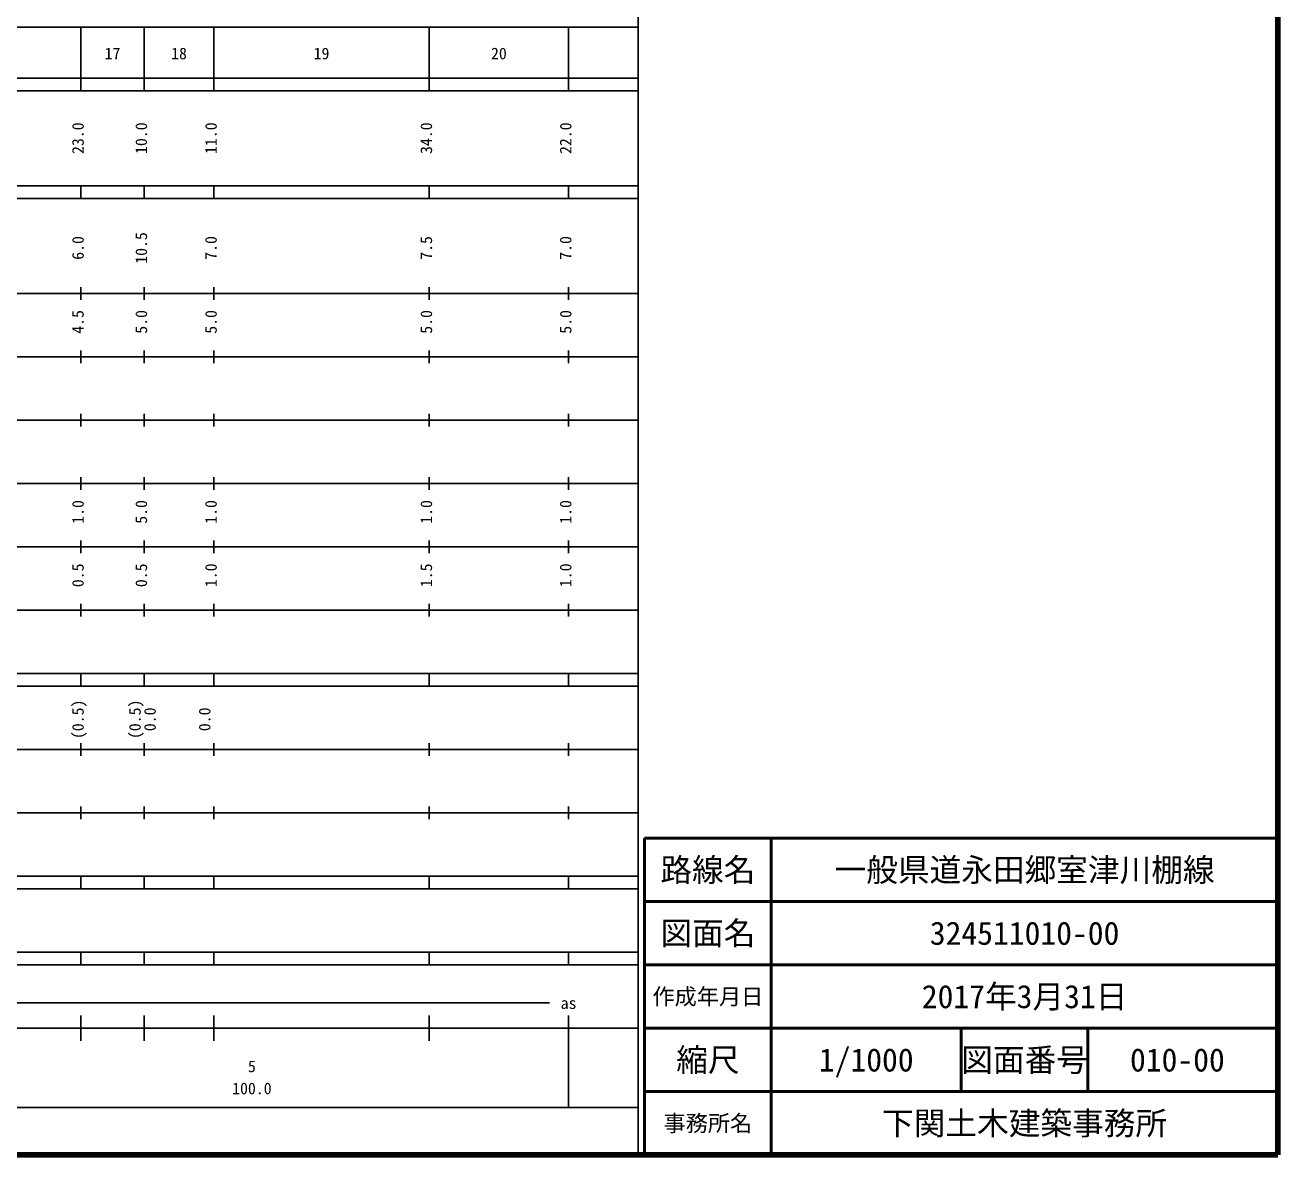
# Model space of a CAD drawing. Units: millimetres on the paper, enlarged 1000 times. Extents: x 40000 to 680000, y 20000 to 380000.
# Drawn here: x 482189 to 680000, y 20000 to 198357 of the extents above; entities that cross this region are included whole.
import ezdxf
from ezdxf.enums import TextEntityAlignment as Align

# ---------------------------------------------------------------- set-up
doc = ezdxf.new("R2010")
doc.units = ezdxf.units.MM
doc.header["$LTSCALE"] = 1000
for name, color, linetype, lineweight in [('M-TTL', 2, 'Continuous', 140), ('M-TTL-BAND', 7, 'Continuous', 25), ('M-TTL-FRAM', 2, 'Continuous', 50), ('M-TTL-LINE', 7, 'Continuous', 50)]:
    doc.layers.add(name, color=color, linetype=linetype, lineweight=lineweight)
doc.layers.add('M-TTL-TXT', color=7, linetype='Continuous')
doc.styles.add('ＭＳ ゴシック', font='')
doc.styles.get('ＭＳ ゴシック').set_extended_font_data('MS Gothic')

msp = doc.modelspace()

# ---------------------------------------------------------------- linework, layer by layer
at = {"layer": 'M-TTL'}
for p, q in [((680000, 20000), (680000, 380000)), ((40000, 20000), (680000, 20000))]:
    msp.add_line(p, q, dxfattribs=at)
at = {"layer": 'M-TTL-BAND'}
for p, q in [((579000, 20000), (579000, 370000)), ((68000, 198000), (579000, 198000)), ((491000, 188000), (491000, 198000)), ((501000, 188000), (501000, 198000)), ((512000, 188000), (512000, 198000)), ((546000, 188000), (546000, 198000)), ((568000, 188000), (568000, 198000)), ((40000, 190000), (579000, 190000)), ((40000, 188000), (579000, 188000)), ((40000, 173000), (579000, 173000)), ((491000, 171000), (491000, 173000)), ((501000, 171000), (501000, 173000)), ((512000, 171000), (512000, 173000)), ((546000, 171000), (546000, 173000)), ((568000, 171000), (568000, 173000)), ((40000, 171000), (579000, 171000)), ((491000, 155000), (491000, 157000)), ((501000, 155000), (501000, 157000)), ((512000, 155000), (512000, 157000)), ((546000, 155000), (546000, 157000)), ((568000, 155000), (568000, 157000)), ((40000, 156000), (579000, 156000)), ((491000, 145000), (491000, 147000)), ((501000, 145000), (501000, 147000)), ((512000, 145000), (512000, 147000)), ((546000, 145000), (546000, 147000)), ((568000, 145000), (568000, 147000)), ((46000, 146000), (579000, 146000)), ((491000, 135000), (491000, 137000)), ((501000, 135000), (501000, 137000)), ((512000, 135000), (512000, 137000)), ((546000, 135000), (546000, 137000)), ((568000, 135000), (568000, 137000)), ((52000, 136000), (579000, 136000)), ((491000, 125000), (491000, 127000)), ((501000, 125000), (501000, 127000)), ((512000, 125000), (512000, 127000)), ((546000, 125000), (546000, 127000)), ((568000, 125000), (568000, 127000)), ((46000, 126000), (579000, 126000)), ((491000, 115000), (491000, 117000)), ((501000, 115000), (501000, 117000)), ((512000, 115000), (512000, 117000)), ((546000, 115000), (546000, 117000)), ((568000, 115000), (568000, 117000)), ((52000, 116000), (579000, 116000)), ((491000, 105000), (491000, 107000)), ((501000, 105000), (501000, 107000)), ((512000, 105000), (512000, 107000)), ((546000, 105000), (546000, 107000)), ((568000, 105000), (568000, 107000)), ((46000, 106000), (579000, 106000)), ((40000, 96000), (579000, 96000)), ((491000, 94000), (491000, 96000)), ((501000, 94000), (501000, 96000)), ((512000, 94000), (512000, 96000)), ((546000, 94000), (546000, 96000)), ((568000, 94000), (568000, 96000)), ((40000, 94000), (579000, 94000)), ((49000, 84000), (579000, 84000)), ((491000, 83000), (491000, 85000)), ((501000, 83000), (501000, 85000)), ((512000, 83000), (512000, 85000)), ((546000, 83000), (546000, 85000)), ((568000, 83000), (568000, 85000)), ((40000, 74000), (579000, 74000)), ((491000, 73000), (491000, 75000)), ((501000, 73000), (501000, 75000)), ((512000, 73000), (512000, 75000)), ((546000, 73000), (546000, 75000)), ((568000, 73000), (568000, 75000)), ((40000, 64000), (579000, 64000)), ((491000, 62000), (491000, 64000)), ((501000, 62000), (501000, 64000)), ((512000, 62000), (512000, 64000)), ((546000, 62000), (546000, 64000)), ((568000, 62000), (568000, 64000)), ((40000, 62000), (579000, 62000)), ((40000, 52000), (579000, 52000)), ((491000, 50000), (491000, 52000)), ((501000, 50000), (501000, 52000)), ((512000, 50000), (512000, 52000)), ((546000, 50000), (546000, 52000)), ((568000, 50000), (568000, 52000)), ((40000, 50000), (579000, 50000)), ((71000, 44000), (565000, 44000)), ((491000, 38000), (491000, 42000)), ((501000, 38000), (501000, 42000)), ((512000, 38000), (512000, 42000)), ((546000, 38000), (546000, 42000)), ((568000, 27500), (568000, 42000)), ((40000, 40000), (579000, 40000)), ((68000, 27500), (579000, 27500))]:
    msp.add_line(p, q, dxfattribs=at)
at = {"layer": 'M-TTL-FRAM'}
for p, q in [((680000, 70000), (580000, 70000)), ((580000, 70000), (580000, 20000))]:
    msp.add_line(p, q, dxfattribs=at)
at = {"layer": 'M-TTL-LINE'}
for p, q in [((600000, 70000), (600000, 20000)), ((680000, 60000), (580000, 60000)), ((680000, 50000), (580000, 50000)), ((680000, 40000), (580000, 40000)), ((630000, 40000), (630000, 30000)), ((650000, 40000), (650000, 30000)), ((680000, 30000), (580000, 30000))]:
    msp.add_line(p, q, dxfattribs=at)

# ---------------------------------------------------------------- texts
at = {"layer": 'M-TTL-BAND', "style": 'ＭＳ ゴシック'}
for s, p in [('17', (496000, 192405)), ('18', (506500, 192405)), ('19', (529000, 192405)), ('20', (557000, 192405)), ('as', (568000, 42500)), ('5', (518000, 32523)), ('100.0', (518000, 29033))]:
    msp.add_text(s, height=1833, dxfattribs=at).set_placement(p, align=Align.BOTTOM_CENTER)
for s, p in [('23.0', (492000, 180500)), ('10.0', (502000, 180500)), ('11.0', (513000, 180500)), ('34.0', (547000, 180500)), ('22.0', (569000, 180500)), ('6.0', (492000, 163174)), ('10.5', (502000, 163174)), ('7.0', (513000, 163174)), ('7.5', (547000, 163174)), ('7.0', (569000, 163174)), ('4.5', (492000, 151500)), ('5.0', (502000, 151500)), ('5.0', (513000, 151500)), ('5.0', (547000, 151500)), ('5.0', (569000, 151500)), ('1.0', (492000, 121500)), ('5.0', (502000, 121500)), ('1.0', (513000, 121500)), ('1.0', (547000, 121500)), ('1.0', (569000, 121500)), ('0.5', (492000, 111500)), ('0.5', (502000, 111500)), ('1.0', (513000, 111500)), ('1.5', (547000, 111500)), ('1.0', (569000, 111500)), ('(0.5)', (492000, 88764)), ('(0.5)', (501000, 88764)), ('0.0', (503370, 88764)), ('0.0', (512000, 88764))]:
    msp.add_text(s, height=1833, rotation=90, dxfattribs=at).set_placement(p, align=Align.BOTTOM_CENTER)
at = {"layer": 'M-TTL-TXT', "style": 'ＭＳ ゴシック'}
for s, height, p in [('路線名', 3666, (590000, 65000)), ('路線名', 3666, (590000, 65000)), ('一般県道永田郷室津川棚線', 3666, (640000, 65000)), ('図面名', 3666, (590000, 55000)), ('図面名', 3666, (590000, 55000)), ('324511010-00', 3666, (640000, 55000)), ('作成年月日', 2566, (590000, 45000)), ('作成年月日', 2566, (590000, 45000)), ('2017年3月31日', 3666, (640000, 45000)), ('縮尺', 3666, (590000, 35000)), ('縮尺', 3666, (590000, 35000)), ('1/1000', 3666, (615000, 35000)), ('図面番号', 3666, (640000, 35000)), ('図面番号', 3666, (640000, 35000)), ('010-00', 3666, (664125, 35000)), ('事務所名', 2566, (590000, 25000)), ('事務所名', 2566, (590000, 25000)), ('下関土木建築事務所', 3666, (640000, 25000))]:
    msp.add_text(s, height=height, dxfattribs=at).set_placement(p, align=Align.MIDDLE_CENTER)

doc.saveas('drawing.dxf')
